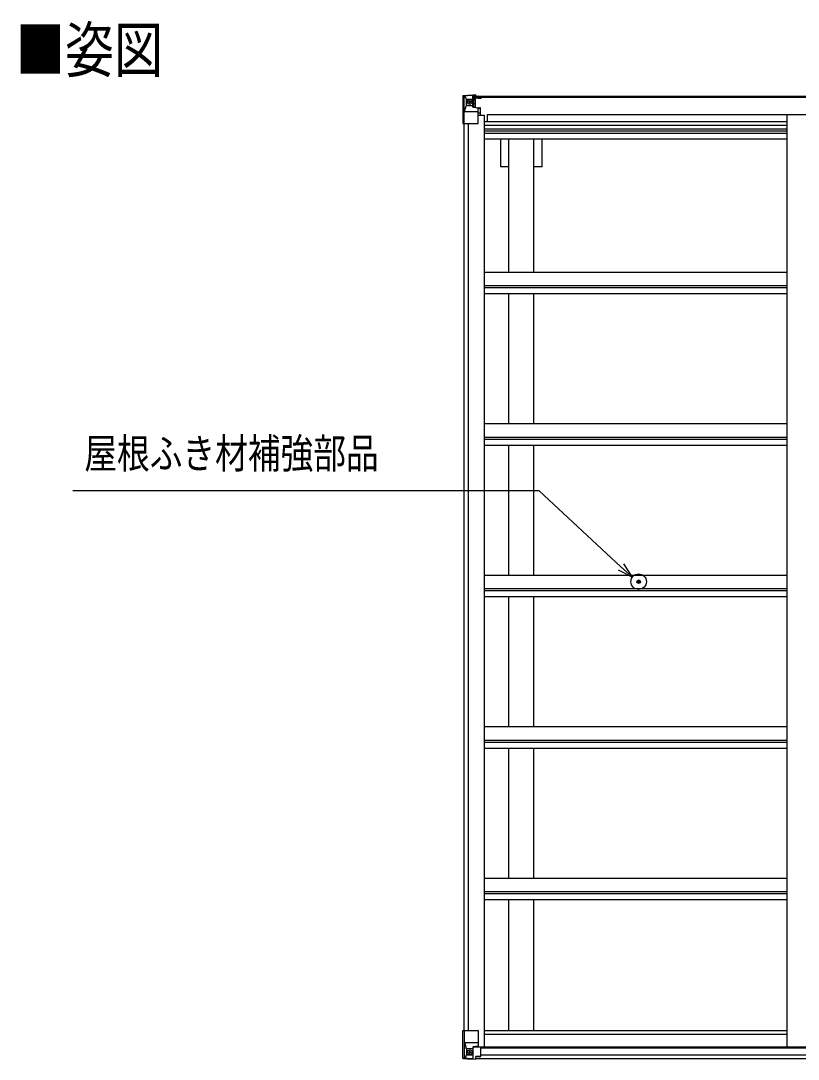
# Model space of a CAD drawing. Units: millimetres, scale not verified. Extents: x -8410 to 8410, y -5940 to 5940.
# Drawn here: x -2776 to -1065, y -326 to 1960 of the extents above; entities that cross this region are included whole.
import ezdxf
from ezdxf.enums import TextEntityAlignment as Align

# ---------------------------------------------------------------- set-up
doc = ezdxf.new("R2010")
doc.units = ezdxf.units.MM
doc.header["$LTSCALE"] = 30
for name, color, linetype in [('0-2_USER1', 3, 'Continuous'), ('0-4_YKK_13', 4, 'Continuous'), ('0-5_YKK_A1', 4, 'Continuous'), ('0-6_YKK_D', 6, 'Continuous')]:
    doc.layers.add(name, color=color, linetype=linetype)
doc.styles.add('ＭＳ ゴシック', font='')
doc.styles.get('ＭＳ ゴシック').set_extended_font_data('MS Gothic')

msp = doc.modelspace()

# ---------------------------------------------------------------- linework, layer by layer
at = {"layer": '0-4_YKK_13'}
for p, q in [((-1803.44, 1794.37), (-1803.44, 1794.33)), ((-1802.5, 1795.37), (-1802.5, 1795.37)), ((-1802.5, 1795.33), (-1802.5, 1795.37)), ((-1793.53, 1795.76), (-1801.45, 1795.28)), ((-1800.59, 1794.31), (-1800.6, 1794.24)), ((-1800.6, 1733.66), (-1800.6, 1794.24)), ((-1796.63, 1790.87), (-1799.36, 1794.54)), ((-1795.77, 1787.36), (-1793.44, 1787.42)), ((-1795.77, 1773.89), (-1795.77, 1787.36)), ((-1781.44, 1796.55), (-1793.44, 1795.76)), ((-1793.44, 1787.42), (-1781.44, 1787.42)), ((-1782.44, 1787.42), (-1781.44, 1787.42)), ((-1774.94, 1797.06), (-1781.44, 1796.66)), ((-1781.44, 1770.56), (-1781.44, 1796.66)), ((-1781.44, 1795.78), (-1774.94, 1796.17)), ((-1779.94, 1790.95), (-1781.44, 1790.95)), ((-1779.94, 1787.42), (-1781.44, 1787.42)), ((-1774.94, 1795.25), (-1779.94, 1795.16)), ((-1779.44, 1790.59), (-1779.94, 1790.59)), ((-1775.94, 1785.66), (-1779.94, 1785.66)), ((-1779.83, 1789.29), (-1775.94, 1789.29)), ((-1779.44, 1791.62), (-1779.44, 1789.66)), ((-1771.44, 1791.62), (-1779.44, 1791.62)), ((-1771.44, 1791.59), (-1779.44, 1791.59)), ((-1769.44, 1789.75), (-1779.44, 1789.66)), ((-1779.44, 1789.5), (-1779.44, 1789.66)), ((-1779.44, 1789.66), (-1779.44, 1789.66)), ((-1775.94, 1769.56), (-1775.94, 1789.53)), ((-1774.94, 1796.17), (-1774.94, 1797.06)), ((-1774.94, 1795.66), (-1774.94, 1796.17)), ((-1774.94, 1795.66), (-1774.94, 1795.25)), ((-1774.94, 1795.25), (-1774.94, 1794.43)), ((-1769.94, 1794.86), (-1769.94, 1794.43)), ((-1769.64, 1794.86), (-1769.94, 1794.86)), ((-1769.64, 1794.86), (-1767.95, 1794.43)), ((-1769.44, 1791.36), (-1764.44, 1791.36)), ((-1769.44, 1789.75), (-1769.44, 1791.36)), ((-1764.44, 1792.28), (-1764.44, 1791.36)), ((-1764.44, 1791.36), (-1763.44, 1791.36)), ((-1763.44, 1791.36), (-1763.44, 1792.28)), ((-1763.44, 1791.36), (-1763.44, 1789.79)), ((-1763.44, 1789.68), (-1763.44, 1789.79)), ((-1800.05, 1760.54), (-1795.91, 1772.63)), ((-1800.05, 1760.54), (-1793.44, 1760.33)), ((-1793.44, 1773.86), (-1795.77, 1773.89)), ((-1793.44, 1773.86), (-1781.44, 1773.86)), ((-1793.44, 1773.86), (-1793.44, 1773.86)), ((-1793.44, 1760.33), (-1769.44, 1760.33)), ((-1787.96, 1780.22), (-1787.96, 1779.26)), ((-1779.94, 1773.86), (-1781.44, 1773.86)), ((-1780.61, 1770.3), (-1770.26, 1768.65)), ((-1780.61, 1769.67), (-1780.61, 1770.3)), ((-1770.26, 1768.02), (-1780.61, 1769.67)), ((-1775.94, 1777.46), (-1779.94, 1777.46)), ((-1770.26, 1768.65), (-1770.26, 1768.02)), ((-1769.99, 1768.57), (-1765.94, 1768.54)), ((-1769.44, 1734.66), (-1769.44, 1767.76)), ((-1764.94, 1768.53), (-1765.94, 1768.54)), ((-1765.94, 1766.8), (-1764.94, 1766.81)), ((-1764.94, 1752.31), (-1764.94, 1768.53)), ((-1764.94, 1756.66), (-1769.44, 1756.66)), ((-1800.6, 1733.66), (-1770.44, 1733.66)), ((-1418.86, 726), (-1417.75, 726.02)), ((-1418.86, 725), (-1417.75, 724.98)), ((-1417.75, 726.02), (-1417.24, 726.12)), ((-1417.75, 724.98), (-1417.24, 724.88)), ((-1417.14, 726.64), (-1417.24, 726.12)), ((-1417.14, 724.36), (-1417.24, 724.88)), ((-1417.12, 727.75), (-1417.14, 726.64)), ((-1417.12, 723.26), (-1417.14, 724.36)), ((-1416.12, 727.75), (-1416.1, 726.64)), ((-1416.12, 723.26), (-1416.1, 724.36)), ((-1416.1, 726.64), (-1416, 726.12)), ((-1416.1, 724.36), (-1416, 724.88)), ((-1415.48, 726.02), (-1416, 726.12)), ((-1415.48, 724.98), (-1416, 724.88)), ((-1414.37, 726), (-1415.48, 726.02)), ((-1414.37, 725), (-1415.48, 724.98)), ((-1803.44, -262.32), (-1770.44, -262.32)), ((-1803.44, -323.03), (-1803.44, -262.32)), ((-1800.6, -262.32), (-1800.6, -322.9)), ((-1769.44, -263.32), (-1769.44, -296.42)), ((-1800.05, -289.2), (-1793.44, -288.99)), ((-1800.05, -289.2), (-1795.91, -301.28)), ((-1793.44, -288.99), (-1769.44, -288.99)), ((-1770.26, -296.67), (-1780.61, -298.33)), ((-1770.26, -297.31), (-1770.26, -296.67)), ((-1796.63, -319.53), (-1799.36, -323.19)), ((-1793.44, -302.52), (-1795.77, -302.55)), ((-1795.77, -302.55), (-1795.77, -316.02)), ((-1795.77, -316.02), (-1793.44, -316.08)), ((-1793.44, -302.52), (-1793.44, -302.52)), ((-1781.44, -302.52), (-1793.44, -302.52)), ((-1793.44, -316.07), (-1781.44, -316.07)), ((-1788.92, -308.88), (-1788.92, -307.92)), ((-1781.44, -298.53), (-1774.94, -298.53)), ((-1781.44, -298.53), (-1781.44, -325.32)), ((-1780.61, -298.33), (-1780.61, -298.53)), ((-1777.92, -298.53), (-1770.26, -297.31)), ((-1774.94, -298.53), (-1765.94, -298.56)), ((-1774.94, -325.71), (-1774.94, -319.77)), ((-1764.94, -299.47), (-1764.94, -319.63)), ((-1802.5, -323.98), (-1802.5, -324.03)), ((-1793.53, -324.41), (-1801.45, -323.94)), ((-1800.59, -322.97), (-1800.6, -322.9)), ((-1781.44, -325.2), (-1793.44, -324.42)), ((-1765.94, -320.34), (-1774.94, -320.4))]:
    msp.add_line(p, q, dxfattribs=at)
for points in [[(-1803.44, 1794.33), (-1803.44, 1733.66), (-1800.6, 1733.66)], [(-1802.5, 1795.37), (-1793.44, 1795.93), (-1781.44, 1796.66)], [(-1788.92, 1783.1), (-1788.92, 1784.06), (-1787.96, 1784.06), (-1787.96, 1783.1)], [(-1774.94, 1795.66), (-1779.94, 1795.66), (-1779.94, 1770.2)], [(-1779.44, 1790.59), (-1771.44, 1790.59), (-1771.44, 1792.28)], [(-1764.44, 1789.63), (-1779.44, 1789.5), (-1779.44, 1789.5)], [(-1769.44, 1789.75), (-1769.44, 1789.74), (-1763.44, 1789.79)], [(-1789.88, 1781.18), (-1790.84, 1781.18), (-1790.84, 1782.14), (-1789.88, 1782.14)], [(-1787.96, 1779.26), (-1788.92, 1779.26), (-1788.92, 1780.22)], [(-1787, 1782.14), (-1786.04, 1782.14), (-1786.04, 1781.18), (-1787, 1781.18)], [(-1765.94, 1768.54), (-1765.94, 1766.8), (-1769.44, 1766.79)], [(-1789.88, -310.8), (-1790.84, -310.8), (-1790.84, -309.84), (-1789.88, -309.84)], [(-1788.92, -307.92), (-1787.96, -307.92), (-1787.96, -308.88)], [(-1787.96, -311.76), (-1787.96, -312.72), (-1788.92, -312.72), (-1788.92, -311.76)], [(-1787, -309.84), (-1786.04, -309.84), (-1786.04, -310.8), (-1787, -310.8)], [(-1764.94, -319.63), (-1764.95, -319.73), (-1774.94, -319.77)], [(-1802.5, -324.03), (-1793.44, -324.58), (-1774.94, -325.71)]]:
    msp.add_lwpolyline(points, dxfattribs=at)
for centre, radius in [((-1788.44, 1781.66), 5.3), ((-1416.62, 725.5), 17), ((-1416.62, 725.5), 4), ((-1788.44, -310.32), 5.3)]:
    msp.add_circle(centre, radius, dxfattribs=at)
for centre, radius, start, end in [((-1802.44, 1794.37), 0.999, 93.4424, 179.95083), ((-1802.44, 1794.37), 1, 93.50017, 180.00079), ((-1802.44, 1794.33), 0.999, 93.4424, 179.95083), ((-1801.29, 1807.98), 12.7, 269.24466, 275.10311), ((-1799.31, 1794.37), 1.28, 131.17831, 182.45895), ((-1789.88, 1783.1), 0.96, 270, 0), ((-1787, 1783.1), 0.96, 180, 270), ((-1779.44, 1792.12), 0.5, 179.99802, 269.99691), ((-1779.44, 1792.09), 0.5, 180.00109, 270.00109), ((-1779.44, 1789.16), 0.5, 90.52895, 180.04464), ((-1779.43, 1788.99), 0.513, 91.88028, 181.04707), ((-1764.3, 1797.32), 7.69, 268.96999, 276.43426), ((-1789.88, 1780.22), 0.96, 0, 90), ((-1787, 1780.22), 0.96, 90, 180), ((-1780.5, 1771.23), 0.937, 182.32209, 263.26766), ((-1780.5, 1770.6), 0.937, 182.32209, 263.26766), ((-1770.37, 1767.72), 0.937, 2.32209, 83.26766), ((-1770.37, 1767.09), 0.937, 2.32209, 83.26766), ((-1770.44, 1734.66), 1, 270, 0), ((-1416.62, 725.5), 2.3, 167.44414, 192.55586), ((-1416.62, 725.5), 2.3, 77.44414, 102.55586), ((-1416.62, 725.5), 2.3, 257.44414, 282.55586), ((-1416.62, 725.5), 2.3, 347.44414, 12.55586), ((-1770.44, -263.32), 1, 0, 90), ((-1770.37, -295.74), 0.937, 276.73234, 357.67791), ((-1770.37, -296.38), 0.937, 276.73234, 357.67791), ((-1789.88, -308.88), 0.96, 270, 0), ((-1789.88, -311.76), 0.96, 0, 90), ((-1787, -308.88), 0.96, 180, 270), ((-1787, -311.76), 0.96, 90, 180), ((-1780.5, -299.26), 0.937, 96.73234, 129.06602), ((-1802.44, -322.99), 0.999, 180.04917, 266.5576), ((-1802.44, -323.03), 0.999, 180.04917, 266.5576), ((-1802.44, -323.03), 1, 179.99921, 266.49983), ((-1801.28, -336.64), 12.7, 84.89689, 90.75534), ((-1799.31, -323.03), 1.28, 177.54105, 228.82169)]:
    msp.add_arc(centre, radius, start, end, dxfattribs=at)
for centre, major_axis, ratio, start_param, end_param in [((-1601.5, 1807.68), (201, 12.36), 0.060933, 3.1373463, 3.1378449), ((-1800.5, 1795.45), (2, 0.12), 0.060933, 3.1378449, 4.2119296), ((-1800.31, 1792.35), (-0.02, 3), 0.466854, 5.5234897, 6.1575023), ((-1798.64, 1787.28), (0.03, 5), 0.573921, 4.7320603, 5.5159136), ((-1875.19, 1787.42), (81.75, 0), 0.061163, 0, 0.0007725), ((-1799.33, 1762.89), (0.85, 2.32), 0.403757, 2.3087461, 3.2744049), ((-1797.18, 1773.91), (0, 3), 0.468246, 4.2703918, 4.7058971), ((-1799.33, -291.55), (0.85, -2.32), 0.403757, 3.0087805, 3.9744392), ((-1798.64, -315.94), (0.03, -5), 0.573921, 0.7672717, 1.551125), ((-1797.18, -302.57), (0, -3), 0.468246, 1.5772882, 2.0127935), ((-1875.19, -316.07), (81.75, 0), 0.061163, 6.2824128, 6.2831853), ((-1765.94, -299.47), (1, -0.021), 0.906239, 0.0187047, 1.589501), ((-1765.94, -319.63), (1, 0.012), 0.707053, 4.7036637, 6.124411), ((-1800.5, -324.11), (2, -0.12), 0.060933, 2.0712557, 3.1453404), ((-1601.5, -336.34), (201, -12.36), 0.060933, 3.1453404, 3.145839), ((-1800.31, -321.01), (-0.02, -3), 0.466854, 0.125683, 0.7596956)]:
    msp.add_ellipse(centre, major_axis=major_axis, ratio=ratio, start_param=start_param, end_param=end_param, dxfattribs=at)
at = {"layer": '0-5_YKK_A1'}
for p, q in [((-1779.94, 1794.43), (1081.06, 1794.43)), ((-1779.94, 1792.28), (1081.06, 1792.28)), ((-1769.44, 1752.31), (-1756.44, 1752.31)), ((-1756.44, 1752.31), (-1756.44, -298.34)), ((-1756.44, 1738.63), (-1090.44, 1738.63)), ((-1748.94, 1738.63), (-1748.94, 1754.15)), ((-1748.94, 1754.15), (1050.06, 1754.15)), ((-1090.44, 1754.13), (-1090.44, -298.34)), ((-1801.44, 1733.66), (-1801.44, -262.32)), ((-1791.74, 1733.66), (-1791.74, -262.32)), ((-1756.44, 1730.24), (-1090.44, 1730.24)), ((-1756.44, 1722.04), (-1090.44, 1722.04)), ((-1756.44, 1718.11), (-1090.44, 1718.11)), ((-1756.44, 1713.03), (-1090.44, 1713.03)), ((-1756.44, 1700.02), (-1090.44, 1700.02)), ((-1719.64, 1638.43), (-1719.64, 1700.02)), ((-1701.94, 1407.01), (-1701.94, 1700.02)), ((-1646.94, 1407.01), (-1646.94, 1700.02)), ((-1629.24, 1638.43), (-1629.24, 1700.02)), ((-1701.94, 1638.43), (-1719.64, 1638.43)), ((-1629.24, 1638.43), (-1646.94, 1638.43)), ((-1756.41, 1407.01), (-1090.44, 1407.01)), ((-1756.41, 1377.28), (-1090.44, 1377.28)), ((-1756.41, 1372.73), (-1090.44, 1372.73)), ((-1756.41, 1359.72), (-1090.44, 1359.72)), ((-1701.94, 1073.52), (-1701.94, 1359.72)), ((-1646.94, 1073.52), (-1646.94, 1359.72)), ((-1756.44, 1073.52), (-1090.47, 1073.52)), ((-1756.44, 1043.79), (-1090.47, 1043.79)), ((-1756.44, 1039.24), (-1090.47, 1039.24)), ((-1756.44, 1026.23), (-1090.47, 1026.23)), ((-1701.94, 740.02), (-1701.94, 1026.23)), ((-1646.94, 740.02), (-1646.94, 1026.23)), ((-1756.41, 740.02), (-1090.44, 740.02)), ((-1756.41, 710.29), (-1090.44, 710.29)), ((-1756.41, 705.74), (-1090.44, 705.74)), ((-1756.41, 692.73), (-1090.44, 692.73)), ((-1701.94, 406.53), (-1701.94, 692.73)), ((-1646.94, 406.53), (-1646.94, 692.73)), ((-1756.41, 406.53), (-1090.44, 406.53)), ((-1756.41, 376.79), (-1090.44, 376.79)), ((-1756.41, 372.24), (-1090.44, 372.24)), ((-1756.41, 359.23), (-1090.44, 359.23)), ((-1701.94, 73.03), (-1701.94, 359.23)), ((-1646.94, 73.03), (-1646.94, 359.23)), ((-1756.44, 73.03), (-1090.47, 73.03)), ((-1756.44, 43.29), (-1090.47, 43.29)), ((-1756.44, 38.75), (-1090.47, 38.75)), ((-1756.44, 25.73), (-1090.47, 25.73)), ((-1701.94, -262.17), (-1701.94, 25.73)), ((-1646.94, -262.17), (-1646.94, 25.73)), ((-1756.44, -262.17), (-1090.44, -262.17)), ((-1756.44, -270.51), (-1090.44, -270.51)), ((-1776.7, -298.34), (1077.83, -298.34)), ((-1764.94, -300.6), (1066.06, -300.6)), ((-1764.94, -316.22), (1066.06, -316.22)), ((-1774.94, -324.11), (1076.06, -324.11))]:
    msp.add_line(p, q, dxfattribs=at)
at = {"layer": '0-6_YKK_D'}
for points in [[(-1430.49, 735.33), (-1455.44, 758.42), (-1635.54, 925.12), (-2661.51, 925.12)], [(-1461.63, 751.74), (-1430.49, 735.33), (-1449.25, 765.11)]]:
    msp.add_lwpolyline(points, dxfattribs=at)

# ---------------------------------------------------------------- texts
at = {"layer": '0-2_USER1', "style": 'ＭＳ ゴシック', "width": 0.8}
msp.add_text('■姿図', height=98.97, dxfattribs=at).set_placement((-2787.05, 1817.07), align=Align.BOTTOM_LEFT)
at = {"layer": '0-6_YKK_D', "style": 'ＭＳ ゴシック', "width": 0.8}
msp.add_text('屋根ふき材補強部品', height=65.98, dxfattribs=at).set_placement((-2636.53, 955.1), align=Align.BOTTOM_LEFT)

doc.saveas('drawing.dxf')
